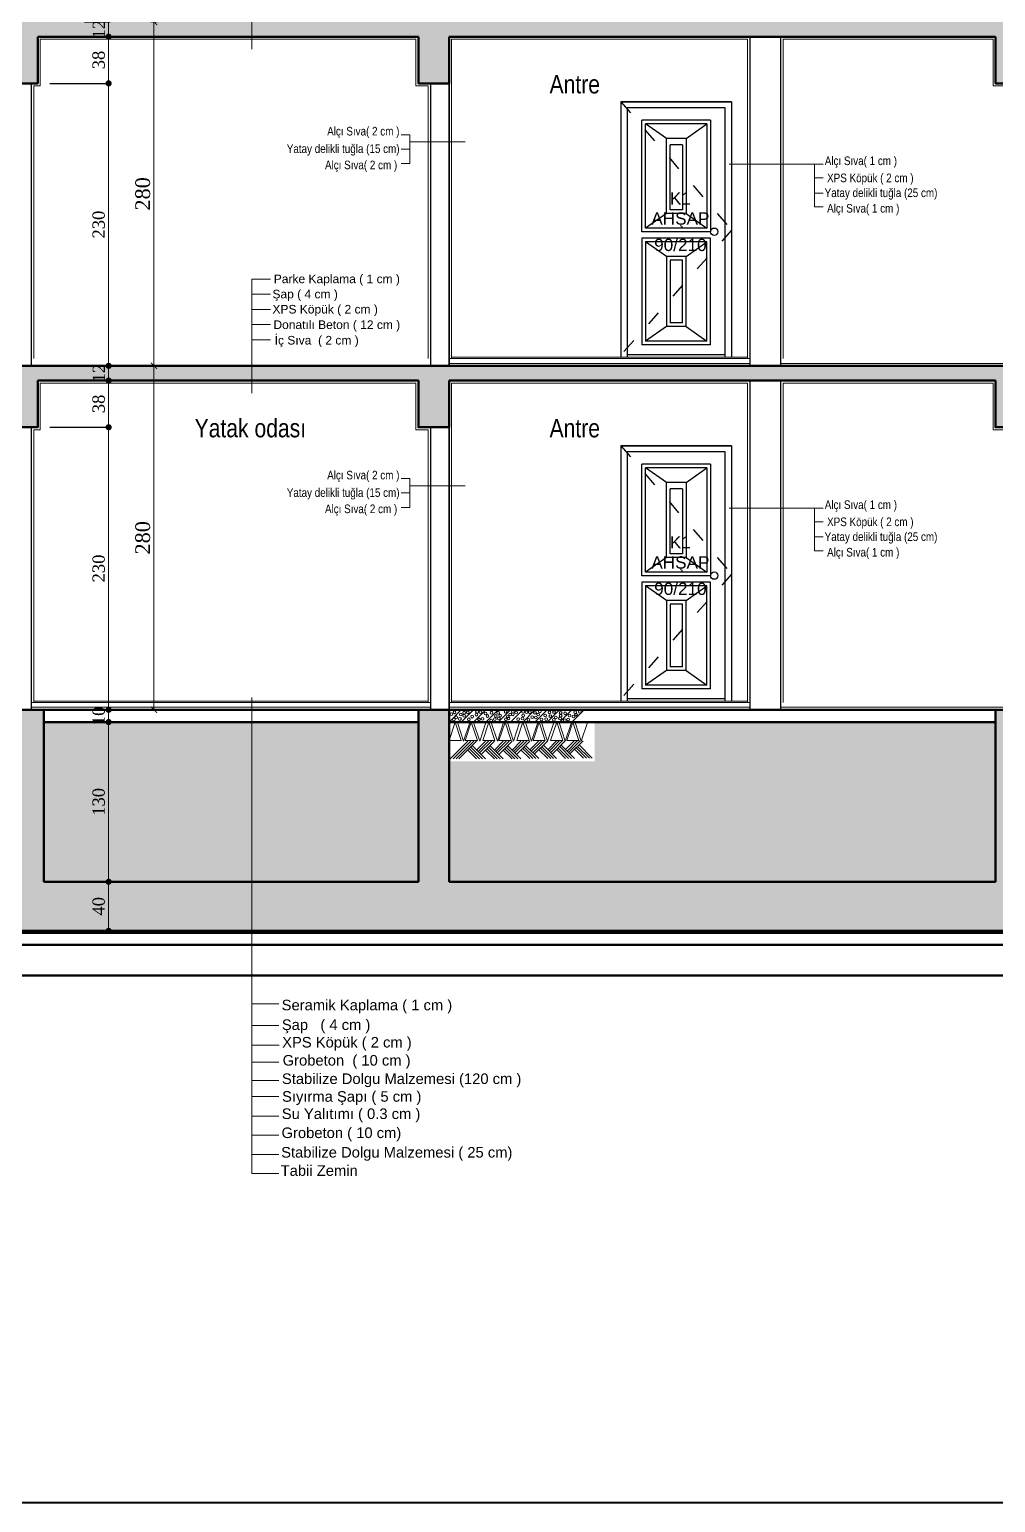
# Model space of a CAD drawing. Header units: metres. Extents: x 134072 to 172200, y 35728 to 38066.
# Drawn here: x 163730 to 164517, y 35728 to 36928 of the extents above; entities that cross this region are included whole.
import ezdxf

# ---------------------------------------------------------------- set-up
doc = ezdxf.new("R2010")
doc.units = ezdxf.units.M
doc.linetypes.add('ACAD_ISO03W100', pattern=[30, 12, -18])
for name, color, linetype, lineweight in [('Cizgi 50', 1, 'Continuous', 50), ('ELEKTRİK', 102, 'Continuous', 40), ('Olcu 20', 7, 'Continuous', 20), ('sıva', 145, 'Continuous', 5), ('Tarama 13', 221, 'Continuous', 13), ('Yazi Detay', 30, 'Continuous', 20)]:
    doc.layers.add(name, color=color, linetype=linetype, lineweight=lineweight)
for name, color, linetype in [('duvaR', 52, 'Continuous'), ('kapı', 129, 'Continuous'), ('yazı', 7, 'Continuous')]:
    doc.layers.add(name, color=color, linetype=linetype)
doc.styles.add('muhammet', font='times.ttf', dxfattribs={"height": 10})
doc.styles.add('omer', font='times.ttf', dxfattribs={"height": 12})
doc.styles.add('omr', font='ARIALN.TTF', dxfattribs={"height": 20})
doc.styles.get("Standard").update_dxf_attribs({"font": 'txt.shx'})
doc.dimstyles.new('ISO-25', dxfattribs={"dimtxt": 12, "dimasz": 5, "dimexe": 3, "dimexo": 10, "dimgap": 3, "dimtad": 1, "dimdec": 0, "dimtxsty": 'omer', "dimblk": 'ARCHTICK', "dimcen": 0, "dimclrd": 256, "dimclre": 256, "dimclrt": 256, "dimadec": 0, "dimazin": 0, "dimtfac": 1, "dimtdec": 0, "dimtix": 1, "dimtmove": 0, "dimatfit": 3, "dimldrblk": 'ARCHTICK', "dimfxl": 50, "dimfxlon": 1, "dimlwd": -1, "dimlwe": -1, "dimarcsym": 0})
doc.dimstyles.new('mami', dxfattribs={"dimtxt": 9, "dimasz": 5, "dimexe": 1.25, "dimexo": 10, "dimgap": 3, "dimtad": 1, "dimtoh": 1, "dimdec": 0, "dimtxsty": 'muhammet', "dimblk": 'DOT', "dimcen": 2.5, "dimclrd": 256, "dimadec": 0, "dimazin": 0, "dimtfac": 1, "dimtdec": 0, "dimtix": 1, "dimtmove": 0, "dimatfit": 3, "dimldrblk": 'DOT', "dimfxl": 60, "dimfxlon": 1, "dimlwd": -1, "dimarcsym": 0})

# ---------------------------------------------------------------- blocks, each defined once
blk = doc.blocks.new('*D80')
at = {"layer": 'Defpoints', "color": 0, "transparency": 16777216}
for p in [(163764.6, 36653.8, 0), (163766.1, 36641.8, 0), (163794.3, 36641.8)]:
    blk.add_point(p, dxfattribs=at)
at = {"layer": 'Olcu 20', "color": 0, "lineweight": -2, "transparency": 16777216}
for p, q in [((163774.6, 36653.8), (163795.6, 36653.8)), ((163776.1, 36641.8), (163795.6, 36641.8))]:
    blk.add_line(p, q, dxfattribs=at)
at = {"layer": 'Olcu 20', "transparency": 16777216}
blk.add_line((163794.3, 36653.8), (163794.3, 36641.8), dxfattribs=at)
at = {"layer": 'Olcu 20', "color": 0, "transparency": 16777216, "insert": (163786.3, 36647.8), "char_height": 10, "attachment_point": 5, "rotation": 90, "style": 'muhammet'}
blk.add_mtext('12', dxfattribs=at)
blk = doc.blocks.new('_Dot')
at = {"color": 0, "linetype": 'ByBlock', "lineweight": -2}
blk.add_line((-0.5, 0), (-1, 0), dxfattribs=at)
at = {"color": 0, "linetype": 'ByBlock', "const_width": 0.5}
blk.add_lwpolyline([(-0.25, 0, 1), (0.25, 0, 1)], format="xyb", close=True, dxfattribs=at)
blk = doc.blocks.new('*D81')
at = {"layer": 'Defpoints', "color": 0, "transparency": 16777216}
for p in [(163766.1, 36641.8, 0), (163736.5, 36603.8), (163794.3, 36603.8)]:
    blk.add_point(p, dxfattribs=at)
at = {"layer": 'Olcu 20', "color": 0, "lineweight": -2, "transparency": 16777216}
for p, q in [((163776.1, 36641.8), (163795.6, 36641.8)), ((163746.5, 36603.8), (163795.6, 36603.8))]:
    blk.add_line(p, q, dxfattribs=at)
at = {"layer": 'Olcu 20', "transparency": 16777216}
blk.add_line((163794.3, 36636.8), (163794.3, 36608.8), dxfattribs=at)
at = {"layer": 'Olcu 20', "transparency": 16777216, "xscale": 5, "yscale": 5, "zscale": 5}
for p, rotation in [((163794.3, 36641.8), 90), ((163794.3, 36603.8), 270)]:
    blk.add_blockref('_Dot', p, dxfattribs=dict(at, rotation=rotation))
at = {"layer": 'Olcu 20', "color": 0, "transparency": 16777216, "insert": (163786.2, 36622.8), "char_height": 10, "attachment_point": 5, "rotation": 90, "style": 'muhammet'}
blk.add_mtext('38', dxfattribs=at)
blk = doc.blocks.new('*D82')
at = {"layer": 'Defpoints', "color": 0, "transparency": 16777216}
for p in [(163736.5, 36603.8), (163769.3, 36373.8, 0), (163794.3, 36373.8)]:
    blk.add_point(p, dxfattribs=at)
at = {"layer": 'Olcu 20', "color": 0, "lineweight": -2, "transparency": 16777216}
for p, q in [((163746.5, 36603.8), (163795.6, 36603.8)), ((163779.3, 36373.8), (163795.6, 36373.8))]:
    blk.add_line(p, q, dxfattribs=at)
at = {"layer": 'Olcu 20', "transparency": 16777216}
blk.add_line((163794.3, 36598.8), (163794.3, 36378.8), dxfattribs=at)
at = {"layer": 'Olcu 20', "transparency": 16777216, "xscale": 5, "yscale": 5, "zscale": 5}
for p, rotation in [((163794.3, 36603.8), 90), ((163794.3, 36373.8), 270)]:
    blk.add_blockref('_Dot', p, dxfattribs=dict(at, rotation=rotation))
at = {"layer": 'Olcu 20', "color": 0, "transparency": 16777216, "insert": (163786.2, 36488.8), "char_height": 10, "attachment_point": 5, "rotation": 90, "style": 'muhammet'}
blk.add_mtext('230', dxfattribs=at)
blk = doc.blocks.new('*D83')
at = {"layer": 'Defpoints', "color": 0, "transparency": 16777216}
for p in [(163769.3, 36373.8, 0), (163769.1, 36363.8, 0), (163794.3, 36363.8)]:
    blk.add_point(p, dxfattribs=at)
at = {"layer": 'Olcu 20', "color": 0, "lineweight": -2, "transparency": 16777216}
for p, q in [((163779.3, 36373.8), (163795.6, 36373.8)), ((163779.1, 36363.8), (163795.6, 36363.8))]:
    blk.add_line(p, q, dxfattribs=at)
at = {"layer": 'Olcu 20', "transparency": 16777216}
blk.add_line((163794.3, 36373.8), (163794.3, 36363.8), dxfattribs=at)
at = {"layer": 'Olcu 20', "color": 0, "transparency": 16777216, "insert": (163786.2, 36368.8), "char_height": 10, "attachment_point": 5, "rotation": 90, "style": 'muhammet'}
blk.add_mtext('10', dxfattribs=at)
blk = doc.blocks.new('*D84')
at = {"layer": 'Defpoints', "color": 0, "transparency": 16777216}
for p in [(163769.1, 36363.8, 0), (163757.6, 36233.8, 0), (163794.3, 36233.8)]:
    blk.add_point(p, dxfattribs=at)
at = {"layer": 'Olcu 20', "color": 0, "lineweight": -2, "transparency": 16777216}
for p, q in [((163779.1, 36363.8), (163795.6, 36363.8)), ((163767.6, 36233.8), (163795.6, 36233.8))]:
    blk.add_line(p, q, dxfattribs=at)
at = {"layer": 'Olcu 20', "transparency": 16777216}
blk.add_line((163794.3, 36358.8), (163794.3, 36238.8), dxfattribs=at)
at = {"layer": 'Olcu 20', "transparency": 16777216, "xscale": 5, "yscale": 5, "zscale": 5}
for p, rotation in [((163794.3, 36363.8), 90), ((163794.3, 36233.8), 270)]:
    blk.add_blockref('_Dot', p, dxfattribs=dict(at, rotation=rotation))
at = {"layer": 'Olcu 20', "color": 0, "transparency": 16777216, "insert": (163786.2, 36298.8), "char_height": 10, "attachment_point": 5, "rotation": 90, "style": 'muhammet'}
blk.add_mtext('130', dxfattribs=at)
blk = doc.blocks.new('*D85')
at = {"layer": 'Defpoints', "color": 0, "transparency": 16777216}
for p in [(163757.6, 36233.8, 0), (163759, 36193.8, 0), (163794.3, 36193.8)]:
    blk.add_point(p, dxfattribs=at)
at = {"layer": 'Olcu 20', "color": 0, "lineweight": -2, "transparency": 16777216}
for p, q in [((163767.6, 36233.8), (163795.6, 36233.8)), ((163769, 36193.8), (163795.6, 36193.8))]:
    blk.add_line(p, q, dxfattribs=at)
at = {"layer": 'Olcu 20', "transparency": 16777216}
blk.add_line((163794.3, 36228.8), (163794.3, 36198.8), dxfattribs=at)
at = {"layer": 'Olcu 20', "transparency": 16777216, "xscale": 5, "yscale": 5, "zscale": 5}
for p, rotation in [((163794.3, 36233.8), 90), ((163794.3, 36193.8), 270)]:
    blk.add_blockref('_Dot', p, dxfattribs=dict(at, rotation=rotation))
at = {"layer": 'Olcu 20', "color": 0, "transparency": 16777216, "insert": (163786.2, 36213.8), "char_height": 10, "attachment_point": 5, "rotation": 90, "style": 'muhammet'}
blk.add_mtext('40', dxfattribs=at)
blk = doc.blocks.new('*D92')
at = {"layer": 'Defpoints', "color": 0, "transparency": 16777216}
for p in [(163764.6, 36933.8, 0), (163766.1, 36921.8, 0), (163794.3, 36921.8)]:
    blk.add_point(p, dxfattribs=at)
at = {"layer": 'Olcu 20', "color": 0, "lineweight": -2, "transparency": 16777216}
for p, q in [((163774.6, 36933.8), (163795.6, 36933.8)), ((163776.1, 36921.8), (163795.6, 36921.8))]:
    blk.add_line(p, q, dxfattribs=at)
at = {"layer": 'Olcu 20', "transparency": 16777216}
blk.add_line((163794.3, 36933.8), (163794.3, 36921.8), dxfattribs=at)
at = {"layer": 'Olcu 20', "color": 0, "transparency": 16777216, "insert": (163786.3, 36927.8), "char_height": 10, "attachment_point": 5, "rotation": 90, "style": 'muhammet'}
blk.add_mtext('12', dxfattribs=at)
blk = doc.blocks.new('*D93')
at = {"layer": 'Defpoints', "color": 0, "transparency": 16777216}
for p in [(163766.1, 36921.8, 0), (163736.5, 36883.8), (163794.3, 36883.8)]:
    blk.add_point(p, dxfattribs=at)
at = {"layer": 'Olcu 20', "color": 0, "lineweight": -2, "transparency": 16777216}
for p, q in [((163776.1, 36921.8), (163795.6, 36921.8)), ((163746.5, 36883.8), (163795.6, 36883.8))]:
    blk.add_line(p, q, dxfattribs=at)
at = {"layer": 'Olcu 20', "transparency": 16777216}
blk.add_line((163794.3, 36916.8), (163794.3, 36888.8), dxfattribs=at)
at = {"layer": 'Olcu 20', "transparency": 16777216, "xscale": 5, "yscale": 5, "zscale": 5}
for p, rotation in [((163794.3, 36921.8), 90), ((163794.3, 36883.8), 270)]:
    blk.add_blockref('_Dot', p, dxfattribs=dict(at, rotation=rotation))
at = {"layer": 'Olcu 20', "color": 0, "transparency": 16777216, "insert": (163786.2, 36902.8), "char_height": 10, "attachment_point": 5, "rotation": 90, "style": 'muhammet'}
blk.add_mtext('38', dxfattribs=at)
blk = doc.blocks.new('*D94')
at = {"layer": 'Defpoints', "color": 0, "transparency": 16777216}
for p in [(163736.5, 36883.8), (163769.3, 36653.8, 0), (163794.3, 36653.8)]:
    blk.add_point(p, dxfattribs=at)
at = {"layer": 'Olcu 20', "color": 0, "lineweight": -2, "transparency": 16777216}
for p, q in [((163746.5, 36883.8), (163795.6, 36883.8)), ((163779.3, 36653.8), (163795.6, 36653.8))]:
    blk.add_line(p, q, dxfattribs=at)
at = {"layer": 'Olcu 20', "transparency": 16777216}
blk.add_line((163794.3, 36878.8), (163794.3, 36658.8), dxfattribs=at)
at = {"layer": 'Olcu 20', "transparency": 16777216, "xscale": 5, "yscale": 5, "zscale": 5}
for p, rotation in [((163794.3, 36883.8), 90), ((163794.3, 36653.8), 270)]:
    blk.add_blockref('_Dot', p, dxfattribs=dict(at, rotation=rotation))
at = {"layer": 'Olcu 20', "color": 0, "transparency": 16777216, "insert": (163786.2, 36768.8), "char_height": 10, "attachment_point": 5, "rotation": 90, "style": 'muhammet'}
blk.add_mtext('230', dxfattribs=at)
blk = doc.blocks.new('_ArchTick')
at = {"layer": 'Olcu 20', "color": 0, "const_width": 0.15}
blk.add_lwpolyline([(-0.5, -0.5), (0.5, 0.5)], dxfattribs=at)
blk = doc.blocks.new('*D112')
at = {"layer": 'Defpoints', "color": 0, "transparency": 16777216}
for p in [(163812.8, 36933.8), (163812.8, 36653.8), (163831.2, 36653.8)]:
    blk.add_point(p, dxfattribs=at)
at = {"layer": 'Olcu 20', "transparency": 16777216}
for p, q in [((163828.2, 36933.8), (163834.2, 36933.8)), ((163831.2, 36933.8), (163831.2, 36653.8)), ((163828.2, 36653.8), (163834.2, 36653.8))]:
    blk.add_line(p, q, dxfattribs=at)
at = {"layer": 'Olcu 20', "transparency": 16777216, "xscale": 5, "yscale": 5, "zscale": 5}
for p, rotation in [((163831.2, 36933.8), 90), ((163831.2, 36653.8), 270)]:
    blk.add_blockref('_ArchTick', p, dxfattribs=dict(at, rotation=rotation))
at = {"layer": 'Olcu 20', "transparency": 16777216, "insert": (163822.1, 36793.8), "char_height": 12, "attachment_point": 5, "rotation": 90, "style": 'omer'}
blk.add_mtext('280', dxfattribs=at)
blk = doc.blocks.new('*D113')
at = {"layer": 'Defpoints', "color": 0, "transparency": 16777216}
for p in [(163812.8, 36653.8), (163812.8, 36373.8), (163831.2, 36373.8)]:
    blk.add_point(p, dxfattribs=at)
at = {"layer": 'Olcu 20', "transparency": 16777216}
for p, q in [((163828.2, 36653.8), (163834.2, 36653.8)), ((163831.2, 36653.8), (163831.2, 36373.8)), ((163828.2, 36373.8), (163834.2, 36373.8))]:
    blk.add_line(p, q, dxfattribs=at)
at = {"layer": 'Olcu 20', "transparency": 16777216, "xscale": 5, "yscale": 5, "zscale": 5}
for p, rotation in [((163831.2, 36653.8), 90), ((163831.2, 36373.8), 270)]:
    blk.add_blockref('_ArchTick', p, dxfattribs=dict(at, rotation=rotation))
at = {"layer": 'Olcu 20', "transparency": 16777216, "insert": (163822.1, 36513.8), "char_height": 12, "attachment_point": 5, "rotation": 90, "style": 'omer'}
blk.add_mtext('280', dxfattribs=at)

msp = doc.modelspace()

# ---------------------------------------------------------------- hatches: boundary and pattern name
at = {"layer": 'Tarama 13'}
h = msp.add_hatch(dxfattribs=at)
h.set_pattern_fill('ANSI33', color=256, scale=2, style=0)
h.set_pattern_definition([(45, (109731.198, 30647.212), (-8.980256, 8.980256), []), (45, (109740.179, 30647.212), (-8.980256, 8.980256), [6.35, -3.175])])
h.paths.add_polyline_path([(166156.5, 36233.8), (166126.5, 36233.8), (166126.5, 36373.8), (166096.5, 36373.8), (166096.5, 36233.8), (165800.9, 36233.8), (165800.9, 36193.8), (166156.5, 36193.8)])
h.paths.add_polyline_path([(165800.9, 36233.8), (165636.5, 36233.8), (165636.5, 36373.8), (165611.5, 36373.8), (165611.5, 36233.8), (165156.5, 36233.8), (165156.5, 36373.8), (165131.5, 36373.8), (165131.5, 36233.8), (164541.5, 36233.8), (164541.5, 36373.8), (164516.5, 36373.8), (164516.5, 36233.8), (164071.5, 36233.8), (164071.5, 36373.8), (164046.5, 36373.8), (164046.5, 36233.8), (163910.8, 36233.8), (163910.8, 36193.8), (165800.9, 36193.8)])
h.paths.add_polyline_path([(163910.8, 36233.8), (163741.5, 36233.8), (163741.5, 36373.8), (163711.5, 36373.8), (163711.5, 36233.8), (163681.5, 36233.8), (163681.5, 36193.8), (163910.8, 36193.8)])
h.paths.add_polyline_path([(163736.5, 36641.8), (163911, 36641.8), (163911, 36653.8), (163711.5, 36653.8), (163711.5, 36603.8), (163736.5, 36603.8)])
h.paths.add_polyline_path([(163736.5, 36921.8), (163911, 36921.8), (163911, 36933.8), (163711.5, 36933.8), (163711.5, 36883.8), (163736.5, 36883.8)])
h.paths.add_polyline_path([(163736.5, 37201.8), (163911, 37201.8), (163911, 37213.8), (163711.5, 37213.8), (163711.5, 37182), (163736.5, 37182)])
h.paths.add_polyline_path([(163736.5, 37182), (163711.5, 37182), (163711.5, 37163.8), (163736.5, 37163.8)])
h.paths.add_polyline_path([(163973.1, 37493.8), (163635, 37493.8), (163635, 37481.8), (163642, 37481.8), (163642, 37476.8), (163711.5, 37476.8), (163711.5, 37443.8), (163736.5, 37443.8), (163736.5, 37481.8), (163973.1, 37481.8)])
h.paths.add_polyline_path([(165290.5, 37493.8), (163977.2, 37493.8), (163977.2, 37481.8), (164046.5, 37481.8), (164046.5, 37443.8), (164071.5, 37443.8), (164071.5, 37481.8), (164516.5, 37481.8), (164516.5, 37443.8), (164541.5, 37443.8), (164541.5, 37481.8), (165131.5, 37481.8), (165131.5, 37443.8), (165156.5, 37443.8), (165156.5, 37481.8), (165290.5, 37481.8)])
h.paths.add_polyline_path([(164071.5, 37201.8), (164516.5, 37201.8), (164516.5, 37163.8), (164541.5, 37163.8), (164541.5, 37201.8), (165131.5, 37201.8), (165131.5, 37163.8), (165156.5, 37163.8), (165156.5, 37201.8), (165299.6, 37201.8), (165518.8, 37338.8), (165611.5, 37338.8), (165611.5, 37353.8), (165486.5, 37353.8), (165486.5, 37336.3), (165458.5, 37336.3), (165458.5, 37318.8), (165430.5, 37318.8), (165430.5, 37301.3), (165402.5, 37301.3), (165402.5, 37283.8), (165374.5, 37283.8), (165374.5, 37266.3), (165346.5, 37266.3), (165346.5, 37248.8), (165318.5, 37248.8), (165318.5, 37231.3), (165290.5, 37231.3), (165290.5, 37213.8), (163911, 37213.8), (163911, 37201.8), (164046.5, 37201.8), (164046.5, 37163.8), (164071.5, 37163.8)])
h.paths.add_polyline_path([(164071.5, 36921.8), (164516.5, 36921.8), (164516.5, 36883.8), (164541.5, 36883.8), (164541.5, 36921.8), (165131.5, 36921.8), (165131.5, 36883.8), (165156.5, 36883.8), (165156.5, 36921.8), (165299.6, 36921.8), (165518.8, 37058.8), (165611.5, 37058.8), (165611.5, 37073.8), (165486.5, 37073.8), (165486.5, 37056.3), (165458.5, 37056.3), (165458.5, 37038.8), (165430.5, 37038.8), (165430.5, 37021.3), (165402.5, 37021.3), (165402.5, 37003.8), (165374.5, 37003.8), (165374.5, 36986.3), (165346.5, 36986.3), (165346.5, 36968.8), (165318.5, 36968.8), (165318.5, 36951.3), (165290.5, 36951.3), (165290.5, 36933.8), (163911, 36933.8), (163911, 36921.8), (164046.5, 36921.8), (164046.5, 36883.8), (164071.5, 36883.8)])
h.paths.add_polyline_path([(164071.5, 36641.8), (164516.5, 36641.8), (164516.5, 36603.8), (164541.5, 36603.8), (164541.5, 36641.8), (165131.5, 36641.8), (165131.5, 36603.8), (165156.5, 36603.8), (165156.5, 36641.8), (165299.6, 36641.8), (165518.8, 36778.8), (165611.5, 36778.8), (165611.5, 36793.8), (165486.5, 36793.8), (165486.5, 36776.3), (165458.5, 36776.3), (165458.5, 36758.8), (165430.5, 36758.8), (165430.5, 36741.3), (165402.5, 36741.3), (165402.5, 36723.8), (165374.5, 36723.8), (165374.5, 36706.3), (165346.5, 36706.3), (165346.5, 36688.8), (165318.5, 36688.8), (165318.5, 36671.3), (165290.5, 36671.3), (165290.5, 36653.8), (163911, 36653.8), (163911, 36641.8), (164046.5, 36641.8), (164046.5, 36603.8), (164071.5, 36603.8)])
h.paths.add_polyline_path([(165611.5, 36513.8), (165486.5, 36513.8), (165486.5, 36496.3), (165458.5, 36496.3), (165458.5, 36478.8), (165430.5, 36478.8), (165430.5, 36461.3), (165402.5, 36461.3), (165402.5, 36443.8), (165374.5, 36443.8), (165374.5, 36426.3), (165346.5, 36426.3), (165346.5, 36408.8), (165318.5, 36408.8), (165318.5, 36391.3), (165290.5, 36391.3), (165290.5, 36373.8), (165318.8, 36373.8), (165518.8, 36498.8), (165611.5, 36498.8)])
h.paths.add_polyline_path([(165636.5, 36641.8), (165780.1, 36641.8), (165780.1, 36653.8), (165611.5, 36653.8), (165611.5, 36603.8), (165636.5, 36603.8)])
h.paths.add_polyline_path([(166126.5, 36653.8), (165780.1, 36653.8), (165780.1, 36641.8), (166101.5, 36641.8), (166101.5, 36603.8), (166126.5, 36603.8)])
h.paths.add_polyline_path([(166126.5, 36933.8), (165780.1, 36933.8), (165780.1, 36921.8), (166101.5, 36921.8), (166101.5, 36883.8), (166126.5, 36883.8)])
h.paths.add_polyline_path([(165636.5, 36921.8), (165780.1, 36921.8), (165780.1, 36933.8), (165611.5, 36933.8), (165611.5, 36883.8), (165636.5, 36883.8)])
h.paths.add_polyline_path([(166126.5, 37213.8), (165780.1, 37213.8), (165780.1, 37201.8), (166101.5, 37201.8), (166101.5, 37182), (166126.5, 37182)])
h.paths.add_polyline_path([(166126.5, 37182), (166101.5, 37182), (166101.5, 37163.8), (166126.5, 37163.8)])
h.paths.add_polyline_path([(165636.5, 37201.8), (165780.1, 37201.8), (165780.1, 37213.8), (165611.5, 37213.8), (165611.5, 37163.8), (165636.5, 37163.8)])
h.paths.add_polyline_path([(165636.5, 37481.8), (166101.5, 37481.8), (166101.5, 37443.8), (166126.5, 37443.8), (166126.5, 37476.8), (166196.1, 37476.8), (166196.1, 37481.8), (166203.1, 37481.8), (166203.1, 37493.8), (165611.5, 37493.8), (165611.5, 37443.8), (165636.5, 37443.8)])
h.paths.add_polyline_path([(166046.2, 36204.1), (166046.2, 36223.8), (166024.9, 36223.8), (166024.9, 36204.1)], flags=24)
h.paths.add_polyline_path([(163796.8, 36204.1), (163796.8, 36223.8), (163775.5, 36223.8), (163775.5, 36204.1)], flags=24)
h.paths.add_polyline_path([(163797, 36637.4), (163797, 36657.1), (163775.7, 36657.1), (163775.7, 36637.4)], flags=9)
h.paths.add_polyline_path([(163797, 36917.4), (163797, 36937.1), (163775.7, 36937.1), (163775.7, 36917.4)], flags=9)
h.paths.add_polyline_path([(163797, 37197.4), (163797, 37217.1), (163775.7, 37217.1), (163775.7, 37197.4)], flags=9)
h.paths.add_polyline_path([(163797, 37477.4), (163797, 37497.1), (163775.7, 37497.1), (163775.7, 37477.4)], flags=9)
h.paths.add_polyline_path([(166046.4, 36637.4), (166046.4, 36657.1), (166025.1, 36657.1), (166025.1, 36637.4)], flags=9)
h.paths.add_polyline_path([(166046.4, 36917.4), (166046.4, 36937.1), (166025.1, 36937.1), (166025.1, 36917.4)], flags=9)
h.paths.add_polyline_path([(166046.4, 37197.4), (166046.4, 37217.1), (166025.1, 37217.1), (166025.1, 37197.4)], flags=9)
h.paths.add_polyline_path([(166046.4, 37477.4), (166046.4, 37497.1), (166025.1, 37497.1), (166025.1, 37477.4)], flags=9)
h = msp.add_hatch(dxfattribs=at)
h.set_pattern_fill('AR-CONC', color=256, scale=0.4, style=0)
h.set_pattern_definition([(50, (109731.2, 30647.21), (72.87387, -6.375634), [7.62, -83.82]), (355, (109731.2, 30647.21), (-14.09713, 76.42266), [6.096, -67.056]), (100.451, (109737.27, 30646.68), (58.777, 70.046675), [6.476, -71.236]), (46.1842, (109731.2, 30667.53), (108.43162, -16.81693), [11.43, -125.73]), (96.6356, (109740.23, 30666.13), (94.9617, 98.97022), [9.714, -106.854]), (351.184, (109731.2, 30667.53), (94.96184, 98.97005), [9.144, -100.584]), (21, (109741.36, 30662.45), (60.64595, -40.90621), [7.62, -83.82]), (326, (109741.36, 30662.45), (24.72081, 73.67519), [6.096, -67.056]), (71.4514, (109746.41, 30659.04), (85.3666, 32.76914), [6.476, -71.236]), (37.5, (109731.198, 30647.212), (1.235441, 33.822016), [0, -66.2432, 0, -68.072, 0, -67.31]), (7.5, (109731.2, 30647.21), (26.727865, 40.07223), [0, -38.8112, 0, -64.7192, 0, -25.654]), (327.5, (109708.542, 30647.212), (54.236238, -2.291498), [0, -25.4, 0, -79.248, 0, -105.156]), (317.5, (109698.38, 30647.21), (59.251673, 10.170596), [0, -33.02, 0, -52.6288, 0, -74.676])])
h.paths.add_polyline_path([(166096.5, 36363.8), (165800.9, 36363.8), (165800.9, 36233.8), (166096.5, 36233.8)])
h.paths.add_polyline_path([(165800.9, 36363.8), (165755.1, 36363.8), (165755.1, 36331.9), (165636.5, 36331.9), (165636.5, 36233.8), (165800.9, 36233.8)])
h.paths.add_polyline_path([(165611.5, 36363.8), (165275.1, 36363.8), (165275.1, 36331.9), (165156.5, 36331.9), (165156.5, 36233.8), (165611.5, 36233.8)])
h.paths.add_polyline_path([(165131.5, 36363.8), (164660.1, 36363.8), (164660.1, 36331.9), (164541.5, 36331.9), (164541.5, 36233.8), (165131.5, 36233.8)])
h.paths.add_polyline_path([(164516.5, 36363.8), (164190.1, 36363.8), (164190.1, 36331.9), (164071.5, 36331.9), (164071.5, 36233.8), (164516.5, 36233.8)])
h.paths.add_polyline_path([(164046.5, 36363.8), (163910.8, 36363.8), (163910.8, 36233.8), (164046.5, 36233.8)])
h.paths.add_polyline_path([(163910.8, 36363.8), (163741.5, 36363.8), (163741.5, 36233.8), (163910.8, 36233.8)])
h.paths.add_polyline_path([(166046.2, 36358.3), (166046.2, 36378.1), (166024.9, 36378.1), (166024.9, 36358.3)], flags=9)
h.paths.add_polyline_path([(166046.2, 36284.6), (166046.2, 36311.8), (166024.9, 36311.8), (166024.9, 36284.6)], flags=24)
h.paths.add_polyline_path([(163796.8, 36358.3), (163796.8, 36378.1), (163775.5, 36378.1), (163775.5, 36358.3)], flags=9)
h.paths.add_polyline_path([(163796.8, 36284.6), (163796.8, 36311.8), (163775.5, 36311.8), (163775.5, 36284.6)], flags=24)
msp.add_hatch(color=256, dxfattribs=at).paths.add_polyline_path([(163681.5, 36233.8), (163711.5, 36233.8), (163711.5, 36273.8), (163710.2, 36273.8), (163710.2, 36235.1), (163680.2, 36235.1), (163680.2, 36192.3), (164089.3, 36192.3), (164089.3, 36193.8), (163681.5, 36193.8)])

# ---------------------------------------------------------------- linework, layer by layer
at = {"layer": 'Cizgi 50'}
for p, q in [((164046.5, 36921.8), (163736.5, 36921.8)), ((164516.5, 36921.8), (164071.5, 36921.8)), ((165290.5, 36653.8), (163711.5, 36653.8)), ((164046.5, 36641.8), (163736.5, 36641.8)), ((164516.5, 36641.8), (164071.5, 36641.8)), ((166126.5, 36373.8), (163711.5, 36373.8)), ((163741.5, 36373.8), (163741.5, 36233.8)), ((164046.5, 36373.8), (164046.5, 36233.8)), ((164071.5, 36373.8), (164071.5, 36233.8)), ((164516.5, 36373.8), (164516.5, 36233.8)), ((164046.5, 36363.8), (163741.5, 36363.8)), ((164516.5, 36363.8), (164071.5, 36363.8)), ((163741.5, 36233.8), (164046.5, 36233.8)), ((164071.5, 36233.8), (164516.5, 36233.8)), ((163681.5, 36193.8), (166156.5, 36193.8))]:
    msp.add_line(p, q, dxfattribs=at)
at = {"layer": 'Cizgi 50', "color": 252, "linetype": 'Continuous'}
for p, q in [((163680.2, 36192.3), (166157.9, 36192.3)), ((163641.5, 36182.3), (166167.4, 36182.3)), ((163641.5, 36157.3), (166196.5, 36157.3))]:
    msp.add_line(p, q, dxfattribs=at)
at = {"layer": 'Cizgi 50'}
for points in [[(163711.5, 36933.8), (163711.5, 36883.8), (163736.5, 36883.8), (163736.5, 36921.8)], [(164046.5, 36921.8), (164046.5, 36883.8), (164071.5, 36883.8), (164071.5, 36921.8)], [(164516.5, 36921.8), (164516.5, 36883.8), (164541.5, 36883.8), (164541.5, 36921.8)], [(163711.5, 36653.8), (163711.5, 36603.8), (163736.5, 36603.8), (163736.5, 36641.8)], [(164046.5, 36641.8), (164046.5, 36603.8), (164071.5, 36603.8), (164071.5, 36641.8)], [(164516.5, 36641.8), (164516.5, 36603.8), (164541.5, 36603.8), (164541.5, 36641.8)]]:
    msp.add_lwpolyline(points, dxfattribs=at)
at = {"layer": 'duvaR'}
for p, q in [((164316.5, 36921.8), (164316.5, 36653.8)), ((164341.5, 36921.8), (164341.5, 36653.8)), ((163731.5, 36653.8), (163731.5, 36883.8)), ((164056.5, 36883.8), (164056.5, 36653.8)), ((164071.5, 36653.8), (164071.5, 36883.8)), ((164071.5, 36883.8), (164071.5, 36653.8)), ((164316.5, 36641.8), (164316.5, 36373.8)), ((164341.5, 36641.8), (164341.5, 36373.8)), ((163731.5, 36373.8), (163731.5, 36603.8)), ((164056.5, 36603.8), (164056.5, 36373.8)), ((164071.5, 36373.8), (164071.5, 36603.8)), ((164071.5, 36603.8), (164071.5, 36373.8))]:
    msp.add_line(p, q, dxfattribs=at)
at = {"layer": 'ELEKTRİK'}
msp.add_line((134072.3, 35728.3, 127785.9), (172199.8, 35728.3, 127785.9), dxfattribs=at)
at = {"layer": 'kapı'}
for p, q in [((164211.5, 36868.8), (164211.5, 36660.8)), ((164301.5, 36868.8, 0), (164211.5, 36868.8)), ((164211.5, 36868.8), (164301.5, 36868.8, 0)), ((164211.5, 36868.8), (164301.5, 36868.8, 0)), ((164301.5, 36868.8, 0), (164301.5, 36660.8, 0)), ((164216.5, 36863.8), (164216.5, 36660.8)), ((164296.5, 36863.8, 0), (164216.5, 36863.8)), ((164296.5, 36660.8, 0), (164296.5, 36863.8, 0)), ((164228.5, 36762.8), (164228.5, 36853.8)), ((164284.5, 36853.8, 0), (164228.5, 36853.8)), ((164231.5, 36765.8), (164231.5, 36850.8)), ((164281.5, 36850.8, 0), (164231.5, 36850.8)), ((164248.5, 36838.8), (164231.5, 36850.8)), ((164264.5, 36838.8, 0), (164281.5, 36850.8, 0)), ((164281.5, 36850.8, 0), (164281.5, 36765.8, 0)), ((164284.5, 36853.8, 0), (164284.5, 36762.8, 0)), ((164248.5, 36777.8), (164248.5, 36838.8)), ((164264.5, 36838.8, 0), (164248.5, 36838.8)), ((164251.5, 36780.8), (164251.5, 36833.8)), ((164261.5, 36833.8, 0), (164251.5, 36833.8)), ((164261.5, 36833.8, 0), (164261.5, 36780.8, 0)), ((164264.5, 36838.8, 0), (164264.5, 36777.8, 0)), ((164248.5, 36777.8), (164231.5, 36765.8)), ((164264.5, 36777.8, 0), (164248.5, 36777.8)), ((164261.5, 36780.8, 0), (164251.5, 36780.8)), ((164264.5, 36777.8, 0), (164281.5, 36765.8, 0)), ((164284.5, 36762.8, 0), (164228.5, 36762.8)), ((164281.5, 36765.8, 0), (164231.5, 36765.8)), ((164228.5, 36757.8), (164228.5, 36670.8)), ((164284.5, 36757.8, 0), (164228.5, 36757.8)), ((164231.5, 36754.8), (164231.5, 36673.8)), ((164281.5, 36754.8, 0), (164231.5, 36754.8)), ((164248.5, 36742.8), (164231.5, 36754.8)), ((164264.5, 36742.8, 0), (164281.5, 36754.8, 0)), ((164281.5, 36673.8, 0), (164281.5, 36754.8, 0)), ((164284.5, 36670.8, 0), (164284.5, 36757.8, 0)), ((164248.5, 36742.8), (164248.5, 36685.8)), ((164264.5, 36742.8, 0), (164248.5, 36742.8)), ((164251.5, 36739.8), (164251.5, 36688.8)), ((164261.5, 36739.8, 0), (164251.5, 36739.8)), ((164261.5, 36688.8, 0), (164261.5, 36739.8, 0)), ((164264.5, 36685.8, 0), (164264.5, 36742.8, 0)), ((164261.5, 36688.8, 0), (164251.5, 36688.8)), ((164248.5, 36685.8), (164231.5, 36673.8)), ((164264.5, 36685.8, 0), (164248.5, 36685.8)), ((164264.5, 36685.8, 0), (164281.5, 36673.8, 0)), ((164284.5, 36670.8, 0), (164228.5, 36670.8)), ((164281.5, 36673.8, 0), (164231.5, 36673.8)), ((164296.5, 36662.8, 0), (164216.5, 36662.8)), ((164211.5, 36588.8), (164211.5, 36380.8)), ((164301.5, 36588.8, 0), (164211.5, 36588.8)), ((164211.5, 36588.8), (164301.5, 36588.8, 0)), ((164211.5, 36588.8), (164301.5, 36588.8, 0)), ((164216.5, 36583.8), (164216.5, 36380.8)), ((164296.5, 36583.8, 0), (164216.5, 36583.8)), ((164296.5, 36380.8, 0), (164296.5, 36583.8, 0)), ((164301.5, 36588.8, 0), (164301.5, 36380.8, 0)), ((164228.5, 36482.8), (164228.5, 36573.8)), ((164284.5, 36573.8, 0), (164228.5, 36573.8)), ((164231.5, 36485.8), (164231.5, 36570.8)), ((164281.5, 36570.8, 0), (164231.5, 36570.8)), ((164248.5, 36558.8), (164231.5, 36570.8)), ((164264.5, 36558.8, 0), (164281.5, 36570.8, 0)), ((164281.5, 36570.8, 0), (164281.5, 36485.8, 0)), ((164284.5, 36573.8, 0), (164284.5, 36482.8, 0)), ((164248.5, 36497.8), (164248.5, 36558.8)), ((164264.5, 36558.8, 0), (164248.5, 36558.8)), ((164264.5, 36558.8, 0), (164264.5, 36497.8, 0)), ((164251.5, 36500.8), (164251.5, 36553.8)), ((164261.5, 36553.8, 0), (164251.5, 36553.8)), ((164261.5, 36553.8, 0), (164261.5, 36500.8, 0)), ((164248.5, 36497.8), (164231.5, 36485.8)), ((164264.5, 36497.8, 0), (164248.5, 36497.8)), ((164261.5, 36500.8, 0), (164251.5, 36500.8)), ((164264.5, 36497.8, 0), (164281.5, 36485.8, 0)), ((164281.5, 36485.8, 0), (164231.5, 36485.8)), ((164284.5, 36482.8, 0), (164228.5, 36482.8)), ((164228.5, 36477.8), (164228.5, 36390.8)), ((164284.5, 36477.8, 0), (164228.5, 36477.8)), ((164231.5, 36474.8), (164231.5, 36393.8)), ((164281.5, 36474.8, 0), (164231.5, 36474.8)), ((164248.5, 36462.8), (164231.5, 36474.8)), ((164264.5, 36462.8, 0), (164281.5, 36474.8, 0)), ((164281.5, 36393.8, 0), (164281.5, 36474.8, 0)), ((164284.5, 36390.8, 0), (164284.5, 36477.8, 0)), ((164248.5, 36462.8), (164248.5, 36405.8)), ((164264.5, 36462.8, 0), (164248.5, 36462.8)), ((164264.5, 36405.8, 0), (164264.5, 36462.8, 0)), ((164251.5, 36459.8), (164251.5, 36408.8)), ((164261.5, 36459.8, 0), (164251.5, 36459.8)), ((164261.5, 36408.8, 0), (164261.5, 36459.8, 0)), ((164248.5, 36405.8), (164231.5, 36393.8)), ((164264.5, 36405.8, 0), (164248.5, 36405.8)), ((164261.5, 36408.8, 0), (164251.5, 36408.8)), ((164264.5, 36405.8, 0), (164281.5, 36393.8, 0)), ((164284.5, 36390.8, 0), (164228.5, 36390.8)), ((164281.5, 36393.8, 0), (164231.5, 36393.8)), ((164296.5, 36382.8, 0), (164216.5, 36382.8))]:
    msp.add_line(p, q, dxfattribs=at)
at = {"layer": 'kapı', "linetype": 'ACAD_ISO03W100', "elevation": 0}
for points in [[(164211.5, 36868.8), (164301.5, 36764.3)], [(164301.5, 36764.3), (164211.5, 36662.8)], [(164211.5, 36588.8), (164301.5, 36484.3)], [(164301.5, 36484.3), (164211.5, 36382.8)]]:
    msp.add_lwpolyline(points, dxfattribs=at)
at = {"layer": 'kapı'}
for centre in [(164287.5, 36763, 0), (164287.5, 36483, 0)]:
    msp.add_circle(centre, 3, dxfattribs=at)
at = {"layer": 'sıva'}
for p, q in [((164071.5, 36659.8), (164316.5, 36659.8)), ((164071.5, 36655.8), (164316.5, 36655.8)), ((164073.5, 36660.8), (164314.5, 36660.8)), ((164341.5, 36655.8), (165290.5, 36655.8)), ((163731.5, 36379.8), (164056.5, 36379.8)), ((163733.5, 36380.8), (164054.5, 36380.8)), ((164071.5, 36379.8), (164316.5, 36379.8)), ((164073.5, 36380.8), (164314.5, 36380.8)), ((163731.5, 36375.8), (164056.5, 36375.8)), ((164071.5, 36375.8), (164316.5, 36375.8)), ((164341.5, 36375.8), (165290.5, 36375.8))]:
    msp.add_line(p, q, dxfattribs=at)
for points in [[(164343.5, 36659.8), (164343.5, 36919.8), (164514.5, 36919.8), (164514.5, 36881.8), (164543.5, 36881.8), (164543.5, 36919.8), (165129.5, 36919.8), (165129.5, 36881.8), (165158.5, 36881.8), (165158.5, 36919.8), (165300.2, 36919.8), (165519.4, 37056.8), (165609.5, 37056.8), (165609.5, 36939.8)], [(163733.5, 36659.8), (163733.5, 36881.8), (163738.5, 36881.8), (163738.5, 36919.8), (164044.5, 36919.8), (164044.5, 36881.8), (164054.5, 36881.8), (164054.5, 36659.8)], [(164073.5, 36659.8), (164073.5, 36919.8), (164314.5, 36919.8), (164314.5, 36659.8)], [(164343.5, 36379.8), (164343.5, 36639.8), (164514.5, 36639.8), (164514.5, 36601.8), (164543.5, 36601.8), (164543.5, 36639.8), (165129.5, 36639.8), (165129.5, 36601.8), (165158.5, 36601.8), (165158.5, 36639.8), (165300.2, 36639.8), (165519.4, 36776.8), (165609.5, 36776.8), (165609.5, 36659.8)], [(163733.5, 36379.8), (163733.5, 36601.8), (163738.5, 36601.8), (163738.5, 36639.8), (164044.5, 36639.8), (164044.5, 36601.8), (164054.5, 36601.8), (164054.5, 36379.8)], [(164073.5, 36379.8), (164073.5, 36639.8), (164314.5, 36639.8), (164314.5, 36379.8)]]:
    msp.add_lwpolyline(points, dxfattribs=at)
at = {"layer": 'Tarama 13'}
for p, q in [((164071.5, 36363.8), (164081.5, 36373.8)), ((164081.5, 36363.8), (164091.5, 36373.8)), ((164091.5, 36363.8), (164101.5, 36373.8)), ((164101.5, 36363.8), (164111.5, 36373.8)), ((164111.5, 36363.8), (164121.5, 36373.8)), ((164121.5, 36363.8), (164131.5, 36373.8)), ((164131.5, 36363.8), (164141.5, 36373.8)), ((164141.5, 36363.8), (164151.5, 36373.8)), ((164151.5, 36363.8), (164161.5, 36373.8)), ((164161.5, 36363.8), (164171.5, 36373.8)), ((164171.5, 36363.8), (164181.5, 36373.8))]:
    msp.add_line(p, q, dxfattribs=at)
at = {"layer": 'Tarama 13', "ltscale": 2}
for p, q in [((164071.5, 36348.8), (164076.5, 36363.8)), ((164076.5, 36363.8), (164081.5, 36348.8)), ((164088.4, 36363.3), (164078.4, 36363.3)), ((164083.4, 36348.3), (164078.4, 36363.3)), ((164088.4, 36363.3), (164083.4, 36348.3)), ((164084.6, 36348.8), (164089.6, 36363.8)), ((164089.6, 36363.8), (164094.6, 36348.8)), ((164096.5, 36348.3), (164091.5, 36363.3)), ((164101.5, 36363.3), (164091.5, 36363.3)), ((164101.5, 36363.3), (164096.5, 36348.3)), ((164098.9, 36348.8), (164103.9, 36363.8)), ((164103.9, 36363.8), (164108.9, 36348.8)), ((164110.9, 36348.3), (164105.9, 36363.3)), ((164115.9, 36363.3), (164105.9, 36363.3)), ((164115.9, 36363.3), (164110.9, 36348.3)), ((164112.1, 36348.8), (164117.1, 36363.8)), ((164117.1, 36363.8), (164122.1, 36348.8)), ((164129, 36363.3), (164119, 36363.3)), ((164124, 36348.3), (164119, 36363.3)), ((164129, 36363.3), (164124, 36348.3)), ((164126.7, 36348.8), (164131.7, 36363.8)), ((164131.7, 36363.8), (164136.7, 36348.8)), ((164138.7, 36348.3), (164133.7, 36363.3)), ((164143.7, 36363.3), (164133.7, 36363.3)), ((164143.7, 36363.3), (164138.7, 36348.3)), ((164139.9, 36348.8), (164144.9, 36363.8)), ((164144.9, 36363.8), (164149.9, 36348.8)), ((164156.8, 36363.3), (164146.8, 36363.3)), ((164151.8, 36348.3), (164146.8, 36363.3)), ((164156.8, 36363.3), (164151.8, 36348.3)), ((164154.2, 36348.8), (164159.2, 36363.8)), ((164159.2, 36363.8), (164164.2, 36348.8)), ((164171.1, 36363.3), (164161.1, 36363.3)), ((164166.1, 36348.3), (164161.1, 36363.3)), ((164171.1, 36363.3), (164166.1, 36348.3)), ((164167.3, 36348.8), (164172.3, 36363.8)), ((164172.3, 36363.8), (164177.3, 36348.8)), ((164179.2, 36348.3), (164174.2, 36363.3)), ((164184.2, 36363.3), (164174.2, 36363.3)), ((164184.2, 36363.3), (164179.2, 36348.3)), ((164071.5, 36348.8), (164081.5, 36348.8)), ((164072.4, 36333.8), (164086.8, 36348.2)), ((164074.8, 36333.8), (164089.2, 36348.2)), ((164077.2, 36333.8), (164091.6, 36348.2)), ((164079.6, 36333.8), (164094, 36348.2)), ((164084.6, 36348.8), (164094.6, 36348.8)), ((164094, 36333.8), (164086.8, 36341)), ((164096.4, 36333.8), (164088, 36342.2)), ((164098.8, 36333.8), (164089.2, 36343.4)), ((164101.2, 36333.8), (164090.4, 36344.6)), ((164094, 36341), (164101.2, 36348.2)), ((164095.2, 36339.8), (164103.6, 36348.2)), ((164096.4, 36338.6), (164106, 36348.2)), ((164097.6, 36337.4), (164108.4, 36348.2)), ((164098.9, 36348.8), (164108.9, 36348.8)), ((164108.4, 36333.8), (164101.2, 36341)), ((164110.8, 36333.8), (164102.4, 36342.2)), ((164113.2, 36333.8), (164103.6, 36343.4)), ((164115.6, 36333.8), (164104.8, 36344.6)), ((164108.4, 36341), (164115.6, 36348.2)), ((164109.6, 36339.8), (164118, 36348.2)), ((164110.8, 36338.6), (164120.4, 36348.2)), ((164112, 36337.4), (164122.8, 36348.2)), ((164112.1, 36348.8), (164122.1, 36348.8)), ((164122.8, 36333.8), (164115.6, 36341)), ((164125.2, 36333.8), (164116.8, 36342.2)), ((164127.6, 36333.8), (164118, 36343.4)), ((164130, 36333.8), (164119.2, 36344.6)), ((164122.8, 36341), (164130, 36348.2)), ((164124, 36339.8), (164132.4, 36348.2)), ((164125.2, 36338.6), (164134.8, 36348.2)), ((164126.4, 36337.4), (164137.2, 36348.2)), ((164126.7, 36348.8), (164136.7, 36348.8)), ((164137.3, 36334), (164130.1, 36341.2)), ((164139.7, 36334), (164131.3, 36342.4)), ((164142.1, 36334), (164132.5, 36343.6)), ((164144.5, 36334), (164133.7, 36344.8)), ((164137.3, 36341.2), (164144.4, 36348.2)), ((164138.5, 36340), (164146.8, 36348.2)), ((164139.7, 36338.8), (164149.2, 36348.2)), ((164139.9, 36348.8), (164149.9, 36348.8)), ((164140.9, 36337.6), (164151.6, 36348.2)), ((164151.9, 36334.1), (164144.7, 36341.3)), ((164154.3, 36334.1), (164145.9, 36342.5)), ((164156.7, 36334.1), (164147.1, 36343.7)), ((164159.1, 36334.1), (164148.3, 36344.9)), ((164151.9, 36341.3), (164158.9, 36348.4)), ((164153.1, 36340.1), (164161.3, 36348.4)), ((164154.2, 36348.8), (164164.2, 36348.8)), ((164154.3, 36338.9), (164163.7, 36348.4)), ((164155.5, 36337.7), (164166.1, 36348.4)), ((164166.4, 36334.2), (164159.2, 36341.4)), ((164168.8, 36334.2), (164160.4, 36342.6)), ((164171.2, 36334.2), (164161.6, 36343.8)), ((164173.6, 36334.2), (164162.8, 36345)), ((164166.4, 36341.4), (164173.5, 36348.5)), ((164167.3, 36348.8), (164177.3, 36348.8)), ((164167.6, 36340.2), (164175.9, 36348.5)), ((164168.8, 36339), (164178.3, 36348.5)), ((164170, 36337.8), (164180.7, 36348.5)), ((164181, 36334.4), (164173.8, 36341.6)), ((164183.4, 36334.4), (164175, 36342.8)), ((164185.8, 36334.4), (164176.2, 36344)), ((164188.2, 36334.4), (164177.4, 36345.2))]:
    msp.add_line(p, q, dxfattribs=at)
at = {"layer": 'Tarama 13'}
for centre in [(164073.4, 36370.2), (164075.4, 36365.8), (164075.9, 36371.7), (164077.2, 36367.6), (164080.4, 36366.3), (164081.2, 36369.9), (164083.8, 36368.8), (164083.9, 36371.4), (164086.7, 36371.7), (164087.7, 36366), (164090.3, 36368.2), (164093.8, 36369.8), (164094.3, 36372.1), (164095.9, 36366), (164097.2, 36371.8), (164098.8, 36366.5), (164101.3, 36370.7), (164102.9, 36368.7), (164105.8, 36365), (164106.1, 36371.4), (164108.7, 36366.2), (164109.7, 36368.7), (164111.6, 36371.4), (164112.1, 36366.7), (164113.2, 36369), (164117.6, 36372.1), (164117.7, 36366), (164119.3, 36368.3), (164120, 36366.8), (164121.3, 36369.9), (164123.4, 36372.2), (164123.5, 36370.1), (164126.2, 36371.6), (164127.9, 36366.1), (164131.4, 36366.7), (164131.8, 36372.1), (164131.9, 36369.1), (164134.5, 36371.8), (164136.2, 36365.5), (164137.2, 36371.8), (164139.2, 36367.8), (164141.5, 36371.3), (164142.2, 36367.5), (164144, 36369.9), (164145.4, 36372.3), (164146.9, 36365.8), (164149.7, 36369.1), (164150.7, 36366.2), (164153.4, 36371.7), (164154, 36368.5), (164156.9, 36365.6), (164157, 36371.8), (164158.4, 36367.5), (164161.9, 36366.7), (164162.4, 36371.2), (164162.4, 36368.8), (164165.7, 36365.3), (164166, 36370.9), (164168.5, 36365.8), (164169.6, 36369.2), (164172.9, 36368.3), (164174.3, 36371.9), (164174.9, 36369.8), (164178.1, 36372.2)]:
    msp.add_circle(centre, 1.12, dxfattribs=at)
at = {"layer": 'Yazi Detay'}
for p, q in [((163911, 36911.5), (163911, 37004.5)), ((164039.7, 36842), (164032.4, 36842)), ((164039.7, 36818.5), (164039.7, 36842)), ((164039.7, 36836.2), (164084.6, 36836.2)), ((164039.7, 36830.3), (164032.4, 36830.3)), ((164039.7, 36818.5), (164032.4, 36818.5)), ((164369, 36817.9), (164299.7, 36817.9)), ((164369, 36783.2), (164369, 36817.9)), ((164369, 36817.9), (164376.2, 36817.9)), ((164369, 36806.8), (164376.2, 36806.8)), ((164369, 36794.5), (164376.2, 36794.5)), ((164369, 36783.2), (164376.2, 36783.2)), ((163911, 36631.5), (163911, 36724.5)), ((163911, 36724.5), (163926.2, 36724.5)), ((163911, 36712.2), (163926.2, 36712.2)), ((163911, 36699.8), (163926.2, 36699.8)), ((163911, 36687.5), (163926.2, 36687.5)), ((163911, 36675.1), (163926.2, 36675.1)), ((164039.7, 36562), (164032.4, 36562)), ((164039.7, 36538.5), (164039.7, 36562)), ((164039.7, 36556.2), (164084.6, 36556.2)), ((164039.7, 36550.3), (164032.4, 36550.3)), ((164039.7, 36538.5), (164032.4, 36538.5)), ((164369, 36537.9), (164299.7, 36537.9)), ((164369, 36503.2), (164369, 36537.9)), ((164369, 36537.9), (164376.2, 36537.9)), ((164369, 36526.8), (164376.2, 36526.8)), ((164369, 36514.5), (164376.2, 36514.5)), ((164369, 36503.2), (164376.2, 36503.2)), ((163910.8, 36383.7), (163910.8, 35996.1)), ((163910.8, 36134.3), (163932.9, 36134.3)), ((163910.8, 36116.7), (163932.9, 36116.7)), ((163910.8, 36100.8), (163933.3, 36100.8)), ((163910.8, 36086.8), (163932.9, 36086.8)), ((163910.8, 36072), (163932.9, 36072)), ((163910.8, 36072), (163932.9, 36072)), ((163910.8, 36058.8), (163932.9, 36058.8)), ((163910.8, 36043), (163932.9, 36043)), ((163910.8, 36027.4), (163932.9, 36027.4)), ((163910.8, 36011.7), (163932.9, 36011.7)), ((163910.8, 35996.1), (163932.9, 35996.1))]:
    msp.add_line(p, q, dxfattribs=at)

# ---------------------------------------------------------------- texts
for s, insert, char_height, width, attachment_point in [('\\pxt588.99;{\\fArial Narrow|b0|i0|c162|p34;Alçı Sıva( 2 cm )}', (164031.1, 36839.2), 7, 61.901, 9), ('{\\fArial Narrow|b0|i0|c162|p34;Yatay delikli tuğla (15 cm)}', (164031.2, 36825), 7, 93.988, 9), ('\\pxt588.99;{\\fArial Narrow|b0|i0|c162|p34;Alçı Sıva( 2 cm )}', (164029.3, 36811.7), 7, 75.587, 9), ('\\pt4122.9;{\\fArial Narrow|b0|i0|c162|p34;Alçı Sıva( 1 cm )}', (164377.5, 36815.1), 7, 61.901, 7), ('{\\fArial Narrow|b0|i0|c162|p34;XPS Köpük ( 2 cm )}', (164379.4, 36801.2), 7, 93.988, 7), ('{\\fArial Narrow|b0|i0|c162|p34;Yatay delikli tuğla (25 cm)}', (164377.4, 36789.1), 7, 93.988, 7), ('\\pt4122.9;{\\fArial Narrow|b0|i0|c162|p34;Alçı Sıva( 1 cm )}', (164379.4, 36776.4), 7, 75.587, 7), ('\\pxt1;{\\fArial|b0|i0|c162|p34;Parke Kaplama ( 1 cm )}', (163928.8, 36719), 7, 118.871, 7), ('{\\fArial|b0|i0|c162|p34;Şap ( 4 cm )}', (163927.7, 36706.6), 7, 118.871, 7), ('{\\fArial|b0|i0|c162|p34;XPS Köpük ( 2 cm )}', (163927.7, 36694.3), 7, 118.871, 7), ('{\\fArial|b0|i0|c162|p34;Donatılı Beton ( 12 cm )}', (163928.5, 36681.7), 7, 118.871, 7), ('{\\fArial|b0|i0|c162|p34;İç Sıva  ( 2 cm )}', (163929.5, 36669), 7, 118.871, 7), ('\\pxt588.99;{\\fArial Narrow|b0|i0|c162|p34;Alçı Sıva( 2 cm )}', (164031.1, 36559.2), 7, 61.901, 9), ('{\\fArial Narrow|b0|i0|c162|p34;Yatay delikli tuğla (15 cm)}', (164031.2, 36545), 7, 93.988, 9), ('\\pt4122.9;{\\fArial Narrow|b0|i0|c162|p34;Alçı Sıva( 1 cm )}', (164377.5, 36535.1), 7, 61.901, 7), ('\\pxt588.99;{\\fArial Narrow|b0|i0|c162|p34;Alçı Sıva( 2 cm )}', (164029.3, 36531.7), 7, 75.587, 9), ('{\\fArial Narrow|b0|i0|c162|p34;XPS Köpük ( 2 cm )}', (164379.4, 36521.2), 7, 93.988, 7), ('{\\fArial Narrow|b0|i0|c162|p34;Yatay delikli tuğla (25 cm)}', (164377.4, 36509.1), 7, 93.988, 7), ('\\pt4122.9;{\\fArial Narrow|b0|i0|c162|p34;Alçı Sıva( 1 cm )}', (164379.4, 36496.4), 7, 75.587, 7), ('{\\fArial|b0|i0|c162|p34;Seramik Kaplama ( 1 cm )}', (163935.2, 36126.5), 8.602, 5053.44, 7), ('{\\fArial|b0|i0|c162|p18; Şap   ( 4 cm )}', (163932, 36110.4), 8.602, 5053.44, 7), ('{\\fArial|b0|i0|c162|p18;XPS Köpük ( 2 cm )}', (163935.6, 36096.2), 8.602, 5053.44, 7), ('{\\fArial|b0|i0|c162|p18;Grobeton  ( 10 cm )}', (163936, 36081.5), 8.602, 5053.44, 7), ('{\\fArial|b0|i0|c162|p18;Stabilize Dolgu Malzemesi (120 cm )}', (163935.4, 36066.5), 8.602, 5053.44, 7), ('{\\fArial|b0|i0|c162|p18;Sıyırma Şapı ( 5 cm )}', (163935.5, 36052), 8.602, 5053.44, 7), ('{\\fArial|b0|i0|c162|p18;Su Yalıtımı ( 0.3 cm )}', (163935.3, 36038), 8.602, 5053.44, 7), ('{\\fArial|b0|i0|c162|p18;Grobeton ( 10 cm)}', (163935.1, 36022.5), 8.602, 5053.44, 7), ('{\\fArial|b0|i0|c162|p18;Stabilize Dolgu Malzemesi ( 25 cm)}', (163934.8, 36006.6), 8.602, 5053.44, 7), ('\\fArial|b0|i0|c1254|p18;Tabii Zemin', (163934.4, 35994.2), 8.602, 5053.44, 7)]:
    msp.add_mtext(s, dxfattribs=dict(at, insert=insert, char_height=char_height, width=width, attachment_point=attachment_point))
at = {"layer": 'yazı', "lineweight": 20, "char_height": 15, "width": 108.41, "attachment_point": 2, "style": 'omr'}
for s, insert in [('Antre', (164173.9, 36890.6, 0)), ('Yatak odası', (163909.7, 36610.6, 0)), ('Antre', (164173.9, 36610.6, 0))]:
    msp.add_mtext(s, dxfattribs=dict(at, insert=insert))
at = {"layer": 'yazı', "char_height": 10, "attachment_point": 5}
for s, insert in [('{\\fArial|b0|i0|c162|p34;K1}', (164259.9, 36790.1, 0)), ('{\\fArial|b0|i0|c162|p34;AHŞAP}', (164259.9, 36772.2, 0)), ('{\\fArial|b0|i0|c162|p34;90/210}', (164259.9, 36752.2, 0)), ('{\\fArial|b0|i0|c162|p34;K1}', (164259.9, 36510.1, 0)), ('{\\fArial|b0|i0|c162|p34;AHŞAP}', (164259.9, 36492.2, 0)), ('{\\fArial|b0|i0|c162|p34;90/210}', (164259.9, 36472.2, 0))]:
    msp.add_mtext(s, dxfattribs=dict(at, insert=insert))

# ---------------------------------------------------------------- dimensions: what is measured, and where the dimension line sits
at = {"layer": 'Olcu 20'}
for base, p1, p2, dimstyle, override, picture, middle in [((163794.3, 36921.8), (163764.6, 36933.8, 0), (163766.1, 36921.8, 0), 'mami', {"dimtmove": 1, "dimfxl": 50}, '*D92', (163786.3, 36927.8)), ((163831.2, 36653.8), (163812.8, 36933.8), (163812.8, 36653.8), 'ISO-25', {"dimtmove": 1, "dimfxl": 3}, '*D112', (163822.1, 36793.8)), ((163794.3, 36883.8), (163766.1, 36921.8, 0), (163736.5, 36883.8), 'mami', {"dimtmove": 1, "dimfxl": 50}, '*D93', (163786.2, 36902.8)), ((163794.3, 36653.8), (163736.5, 36883.8), (163769.3, 36653.8, 0), 'mami', {"dimtmove": 1, "dimfxl": 50}, '*D94', (163786.2, 36768.8)), ((163794.3, 36641.8), (163764.6, 36653.8, 0), (163766.1, 36641.8, 0), 'mami', {"dimtmove": 1, "dimfxl": 50}, '*D80', (163786.3, 36647.8)), ((163831.2, 36373.8), (163812.8, 36653.8), (163812.8, 36373.8), 'ISO-25', {"dimtmove": 1, "dimfxl": 3}, '*D113', (163822.1, 36513.8)), ((163794.3, 36603.8), (163766.1, 36641.8, 0), (163736.5, 36603.8), 'mami', {"dimtmove": 1, "dimfxl": 50}, '*D81', (163786.2, 36622.8)), ((163794.3, 36373.8), (163736.5, 36603.8), (163769.3, 36373.8, 0), 'mami', {"dimtmove": 1, "dimfxl": 50}, '*D82', (163786.2, 36488.8)), ((163794.3, 36363.8), (163769.3, 36373.8, 0), (163769.1, 36363.8, 0), 'mami', {"dimtmove": 1, "dimfxl": 50}, '*D83', (163786.2, 36368.8)), ((163794.3, 36233.8), (163769.1, 36363.8, 0), (163757.6, 36233.8, 0), 'mami', {"dimtmove": 1, "dimfxl": 50}, '*D84', (163786.2, 36298.8)), ((163794.3, 36193.8), (163757.6, 36233.8, 0), (163759, 36193.8, 0), 'mami', {"dimtmove": 1, "dimfxl": 50}, '*D85', (163786.2, 36213.8))]:
    dim = msp.add_linear_dim(base=base, p1=p1, p2=p2, angle=90, dimstyle=dimstyle, override=override, dxfattribs=at)
    dim.commit()
    dim.dimension.update_dxf_attribs({"geometry": picture, "text_midpoint": middle})

doc.saveas('drawing.dxf')
